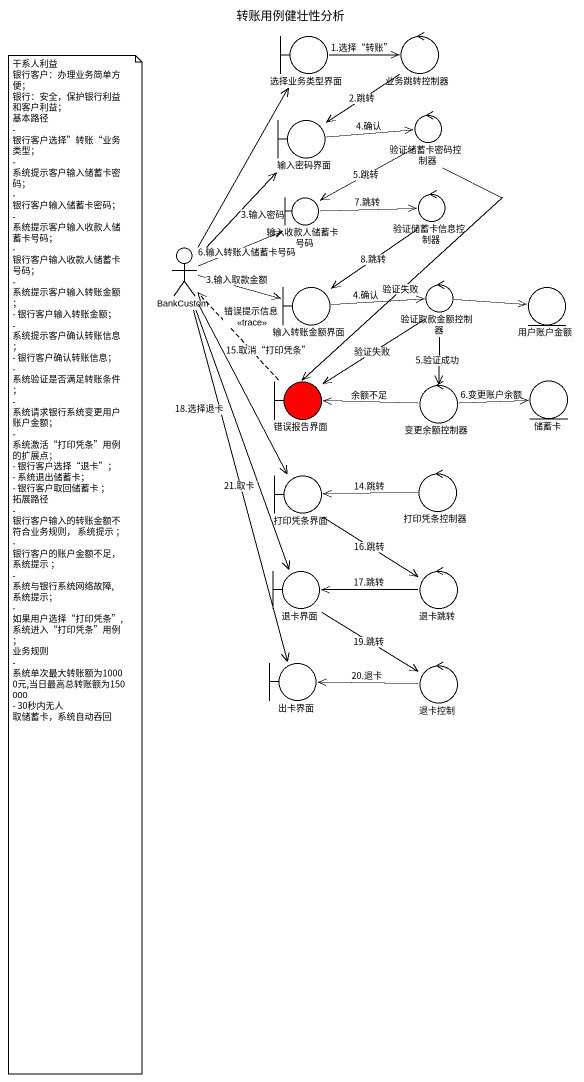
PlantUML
@startuml
title 转账用例健壮性分析
boundary 选择业务类型界面
control 业务跳转控制器
boundary 输入密码界面
control 验证储蓄卡密码控制器
boundary 输入收款人储蓄卡号码
control 验证储蓄卡信息控制器
actor BankCustom
boundary 输入转账金额界面
control 验证取款金额控制器
entity 用户账户金额
boundary 错误报告界面 #FF0000
control 变更余额控制器
entity 储蓄卡
boundary 打印凭条界面
control 打印凭条控制器
boundary 退卡界面
control 退卡跳转
boundary 出卡界面
control 退卡控制
选择业务类型界面 -right-> 业务跳转控制器 : 1.选择“转账”
业务跳转控制器 --> 输入密码界面 : 2.跳转
输入密码界面 -right-> 验证储蓄卡密码控制器 : 4.确认
验证储蓄卡密码控制器 --> 输入收款人储蓄卡号码 : 5.跳转
验证储蓄卡密码控制器 --> 错误报告界面 : 验证失败
输入收款人储蓄卡号码 -right-> 验证储蓄卡信息控制器 : 7.跳转
验证储蓄卡信息控制器 --> 输入转账金额界面 : 8.跳转
BankCustom -up-> 选择业务类型界面
BankCustom -up-> 输入密码界面 : 3.输入密码
BankCustom -right-> 输入收款人储蓄卡号码 : 6.输入转账人储蓄卡号码
BankCustom -right-> 输入转账金额界面 : 3.输入取款金额
BankCustom --> 打印凭条界面 : 15.取消“打印凭条”
BankCustom --> 退卡界面 : 18.选择退卡
BankCustom --> 出卡界面 : 21.取卡
输入转账金额界面 -right-> 验证取款金额控制器 : 4.确认
验证取款金额控制器 -right-> 用户账户金额
验证取款金额控制器 --> 错误报告界面 : 验证失败
验证取款金额控制器 --> 变更余额控制器 : 5.验证成功
错误报告界面 .up.> BankCustom : 错误提示信息\n<<trace>>
变更余额控制器 -left-> 错误报告界面 : 余额不足
变更余额控制器 -right-> 储蓄卡 : 6.变更账户余额
打印凭条界面 --> 退卡跳转 : 16.跳转
打印凭条控制器 -left-> 打印凭条界面 : 14.跳转
退卡界面 --> 退卡控制 : 19.跳转
退卡跳转 -left-> 退卡界面 : 17.跳转
退卡控制 -left-> 出卡界面 : 20.退卡
note as N1
  干系人利益
  银行客户：办理业务简单方便；
  银行：安全，保护银行利益和客户利益；
  基本路径
  - 银行客户选择”转账“业务类型；
  - 系统提示客户输入储蓄卡密码；
  - 银行客户输入储蓄卡密码；
  - 系统提示客户输入收款人储蓄卡号码；
  - 银行客户输入收款人储蓄卡号码；
  - 系统提示客户输入转账金额；
  - 银行客户输入转账金额；
  - 系统提示客户确认转账信息；
  - 银行客户确认转账信息；
  - 系统验证是否满足转账条件；
  - 系统请求银行系统变更用户账户金额；
  - 系统激活“打印凭条”用例的扩展点；
  - 银行客户选择“退卡”；
  - 系统退出储蓄卡；
  - 银行客户取回储蓄卡 ；
  拓展路径
  - 银行客户输入的转账金额不符合业务规则， 系统提示 ；
  - 银行客户的账户金额不足，系统提示 ；
  - 系统与银行系统网络故障,系统提示；
  - 如果用户选择“打印凭条”,系统进入“打印凭条”用例；
  业务规则
  - 系统单次最大转账额为10000元,当日最高总转账额为150000
  - 30秒内无人 取储蓄卡，系统自动吞回
end note
@enduml
